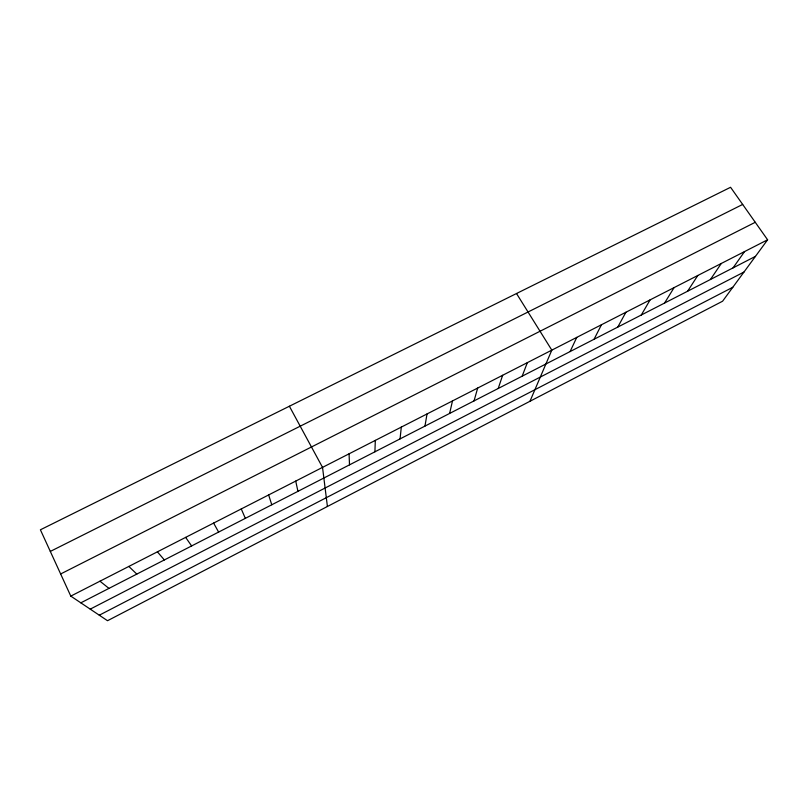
<?xml version="1.0" encoding="UTF-8"?>
<svg xmlns="http://www.w3.org/2000/svg" width="808" height="808" viewBox="0 0 808 808"><rect width="100%" height="100%" fill="white"/><g stroke="black" fill="none" stroke-linecap="round" stroke-linejoin="round"><path stroke-width="1.21" d="M374.912 451.803L375.316 440.39M400.061 438.885L401.303 427.099M424.968 426.099L427.028 413.949M449.622 413.433L452.49 400.93M474.044 400.889L477.69 388.042M498.223 388.476L502.647 375.276M522.17 376.174L527.351 362.641M529.967 401.273L551.813 350.137L516.514 293.516M570.095 351.571L576.771 337.38M594.062 339.259L601.465 324.745M617.787 327.068L625.917 312.241M641.289 315.009L650.117 299.869M664.56 303.05L674.084 287.618M687.608 291.213L697.809 275.478M710.434 279.487L721.302 263.469M733.048 267.882L744.562 251.571M767.6 239.794L722.594 301.212L107.525 620.716L70.791 596.112L40.4 529.795L730.573 187.284L767.6 239.794L70.791 596.112M90.233 609.131L743.966 272.054M99.293 615.201L732.816 287.264M80.83 602.839L755.45 256.378M60.64 573.973L755.258 222.291M50.308 551.43L742.673 204.434M99.97 581.194L108.959 588.386M128.836 566.428L136.804 574.094M157.398 551.824L164.347 559.944M185.648 537.381L191.617 545.935M213.605 523.079L218.614 532.078M289.385 406.232L322.533 467.388L327.412 506.485M241.269 508.939L245.329 518.352M268.64 494.94L271.771 504.778M295.728 481.093L297.94 491.335M349.056 453.823L349.511 464.853"/></g></svg>
